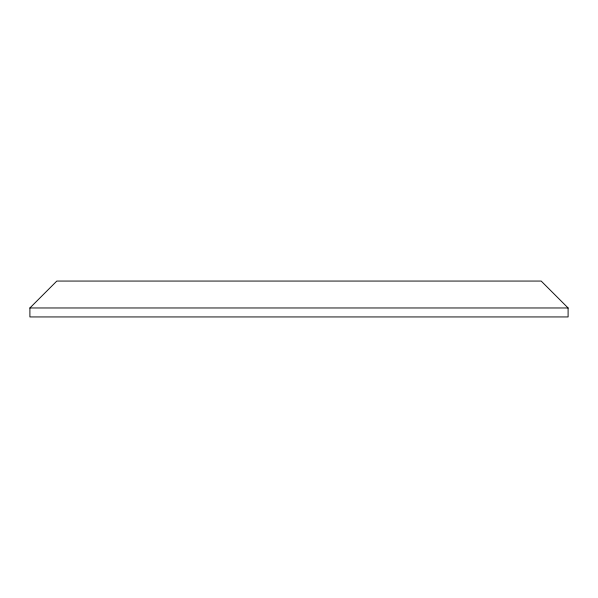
<?xml version="1.0" encoding="UTF-8"?>
<svg xmlns="http://www.w3.org/2000/svg" width="598" height="598" viewBox="0 0 598 598"><rect width="100%" height="100%" fill="white"/><g stroke="black" fill="none" stroke-linecap="round" stroke-linejoin="round"><path stroke-width="0.9" d="M29.9 307.97L56.81 281.06L541.19 281.06L568.1 307.97L568.1 316.94L29.9 316.94L29.9 307.97L568.1 307.97"/></g></svg>
